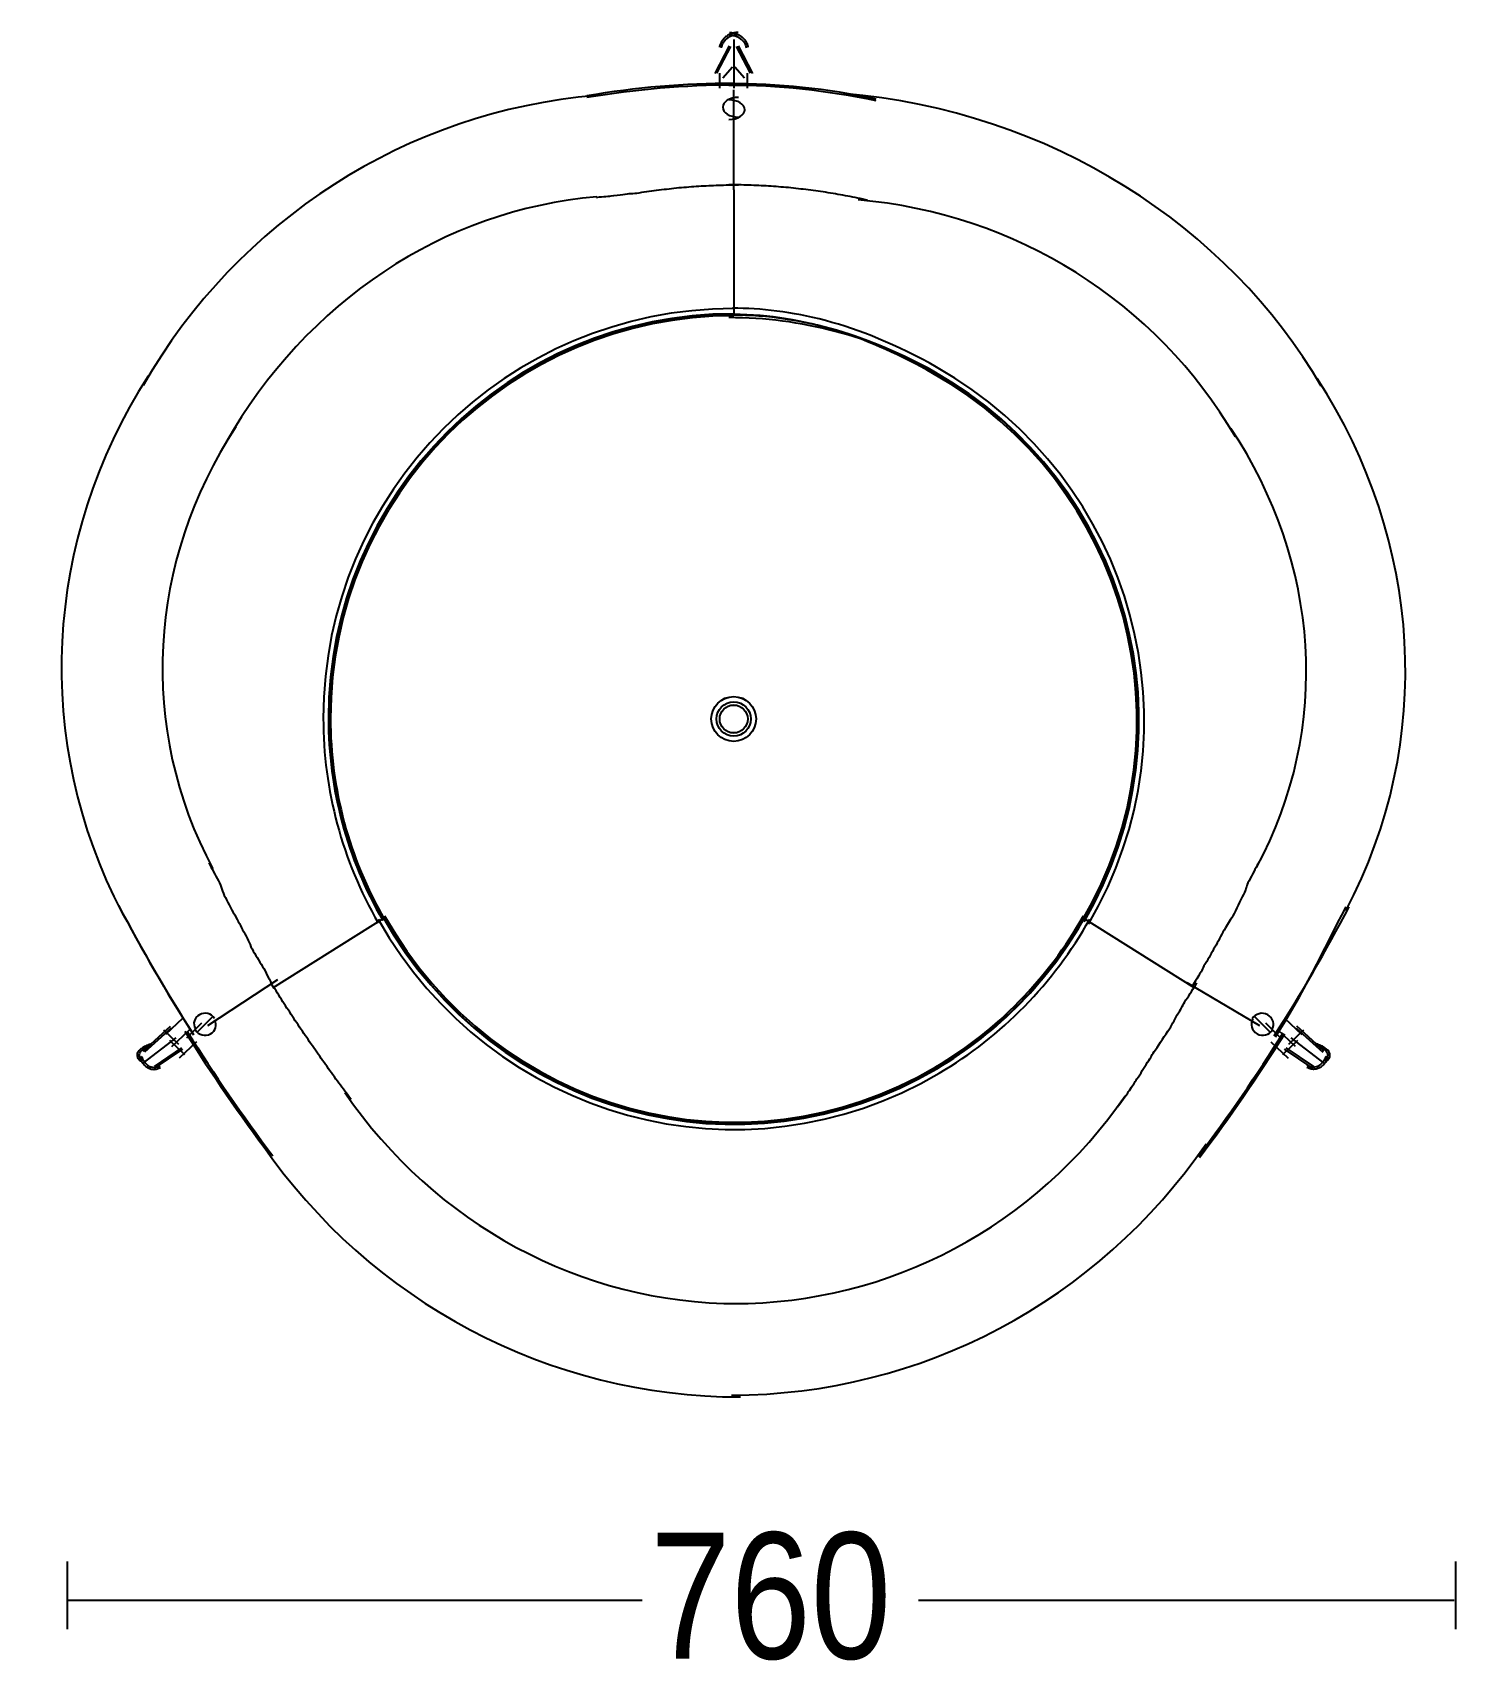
# Model space of a CAD drawing. Extents: x 56 to 129, y 48 to 232.
# Drawn here: x 67.5 to 128.3, y 162.1 to 231.7 of the extents above; entities that cross this region are included whole.
import ezdxf

# ---------------------------------------------------------------- set-up
doc = ezdxf.new("R2010")
doc.units = 0
doc.layers.add('LIVELLO_1', color=160, linetype='Continuous')
doc.styles.add('STD', font='txt')

# ---------------------------------------------------------------- blocks, each defined once
blk = doc.blocks.new('AI9-BLK1')
at = {"layer": 'LIVELLO_1', "color": 7}
for p, q in [((4.978, 91.398), (4.978, 89.987)), ((4.783, 91.136), (4.178, 89.949)), ((4.256, 89.972), (4.854, 91.104)), ((5.698, 89.972), (5.1, 91.104)), ((5.172, 91.136), (5.778, 89.949)), ((4.39, 89.319), (4.39, 89.96)), ((4.927, 90.22), (4.519, 89.749)), ((4.978, 89.987), (4.978, 89.32)), ((5.437, 89.749), (5.027, 90.22)), ((5.565, 89.319), (5.565, 89.96)), ((4.978, 88.719), (4.978, 89.248)), ((4.978, 88.195), (4.978, 88.719)), ((4.978, 84.982), (4.978, 88.195)), ((4.978, 84.982), (4.978, 79.696)), ((-14.714, 50.872), (-9.93, 53.878)), ((19.886, 53.878), (24.669, 50.872)), ((-17.494, 49.265), (-14.511, 51.234)), ((24.351, 51.098), (27.448, 49.265)), ((-18.57, 49.583), (-19.307, 48.884)), ((-17.304, 49.639), (-17.937, 48.993)), ((27.258, 49.639), (27.893, 48.993)), ((28.525, 49.583), (29.261, 48.884)), ((-20.264, 47.66), (-18.849, 48.735)), ((-20.263, 48.168), (-19.088, 49.239)), ((-19.067, 49.157), (-20.199, 48.124)), ((-19.388, 49.078), (-18.752, 48.465)), ((-19.037, 48.362), (-18.278, 49.073)), ((-18.393, 48.73), (-17.758, 49.376)), ((27.714, 49.376), (28.349, 48.73)), ((28.992, 48.362), (28.233, 49.073)), ((28.708, 48.465), (29.344, 49.078)), ((30.22, 47.66), (28.805, 48.735)), ((29.023, 49.157), (30.152, 48.124)), ((30.218, 48.168), (29.044, 49.239)), ((-18.625, 48.316), (-19.796, 47.505)), ((-19.789, 47.429), (-18.567, 48.258)), ((-19.136, 48.643), (-18.497, 48.023)), ((-17.982, 48.566), (-18.718, 47.865)), ((27.936, 48.566), (28.674, 47.865)), ((28.453, 48.023), (29.091, 48.643)), ((29.745, 47.429), (28.522, 48.258)), ((28.582, 48.316), (29.753, 47.505)), ((-23.517, 26.359), (-23.517, 23.459)), ((35.826, 26.359), (35.826, 23.459)), ((-23.51, 24.701), (1.065, 24.701)), ((12.875, 24.701), (35.775, 24.701))]:
    blk.add_line(p, q, dxfattribs=at)
for centre, radius in [((4.977, 62.364), 0.958), ((4.978, 62.364), 0.732), ((4.978, 62.364), 0.598)]:
    blk.add_circle(centre, radius, dxfattribs=at)
for points, knots in [([(5.162, 91.701), (5.107, 91.701), (5.05, 91.696), (4.996, 91.686), (4.94, 91.675), (4.886, 91.656), (4.836, 91.637), (4.786, 91.617), (4.738, 91.591), (4.693, 91.563), (4.65, 91.531), (4.609, 91.499), (4.572, 91.462), (4.536, 91.425), (4.505, 91.389), (4.477, 91.347), (4.447, 91.305), (4.426, 91.26), (4.407, 91.218), (4.39, 91.172), (4.376, 91.127), (4.368, 91.079)], [0, 0, 0, 0, 1, 1, 1, 2, 2, 2, 3, 3, 3, 4, 4, 4, 5, 5, 5, 6, 6, 6, 7, 7, 7, 7]), ([(5.162, 91.701), (5.107, 91.701), (5.05, 91.696), (4.996, 91.686), (4.94, 91.675), (4.886, 91.656), (4.836, 91.637), (4.786, 91.617), (4.738, 91.591), (4.693, 91.563), (4.65, 91.531), (4.609, 91.499), (4.572, 91.462), (4.536, 91.425), (4.505, 91.389), (4.477, 91.347), (4.447, 91.305), (4.426, 91.26), (4.407, 91.218), (4.39, 91.172), (4.376, 91.127), (4.368, 91.079)], [0, 0, 0, 0, 1, 1, 1, 2, 2, 2, 3, 3, 3, 4, 4, 4, 5, 5, 5, 6, 6, 6, 7, 7, 7, 7]), ([(5.176, 91.606), (5.122, 91.606), (5.072, 91.601), (5.02, 91.59), (4.97, 91.58), (4.919, 91.567), (4.873, 91.546), (4.826, 91.529), (4.782, 91.507), (4.741, 91.478), (4.698, 91.453), (4.661, 91.423), (4.627, 91.39), (4.594, 91.358), (4.566, 91.324), (4.541, 91.284), (4.515, 91.248), (4.494, 91.211), (4.477, 91.169), (4.46, 91.13), (4.448, 91.089), (4.438, 91.048)], [0, 0, 0, 0, 1, 1, 1, 2, 2, 2, 3, 3, 3, 4, 4, 4, 5, 5, 5, 6, 6, 6, 7, 7, 7, 7]), ([(5.176, 91.606), (5.122, 91.606), (5.072, 91.601), (5.02, 91.59), (4.97, 91.58), (4.919, 91.567), (4.873, 91.546), (4.826, 91.529), (4.782, 91.507), (4.741, 91.478), (4.698, 91.453), (4.661, 91.423), (4.627, 91.39), (4.594, 91.358), (4.566, 91.324), (4.541, 91.284), (4.515, 91.248), (4.494, 91.211), (4.477, 91.169), (4.46, 91.13), (4.448, 91.089), (4.438, 91.048)], [0, 0, 0, 0, 1, 1, 1, 2, 2, 2, 3, 3, 3, 4, 4, 4, 5, 5, 5, 6, 6, 6, 7, 7, 7, 7]), ([(4.779, 91.606), (4.83, 91.606), (4.883, 91.601), (4.936, 91.59), (4.986, 91.58), (5.036, 91.567), (5.084, 91.546), (5.13, 91.529), (5.176, 91.507), (5.216, 91.478), (5.256, 91.453), (5.293, 91.423), (5.325, 91.39), (5.359, 91.358), (5.39, 91.324), (5.417, 91.286), (5.44, 91.248), (5.462, 91.211), (5.481, 91.169), (5.498, 91.13), (5.508, 91.089), (5.516, 91.048)], [0, 0, 0, 0, 1, 1, 1, 2, 2, 2, 3, 3, 3, 4, 4, 4, 5, 5, 5, 6, 6, 6, 7, 7, 7, 7]), ([(4.779, 91.606), (4.83, 91.606), (4.883, 91.601), (4.936, 91.59), (4.986, 91.58), (5.036, 91.567), (5.084, 91.546), (5.13, 91.529), (5.176, 91.507), (5.216, 91.478), (5.256, 91.453), (5.293, 91.423), (5.325, 91.39), (5.359, 91.358), (5.39, 91.324), (5.417, 91.286), (5.44, 91.248), (5.462, 91.211), (5.481, 91.169), (5.498, 91.13), (5.508, 91.089), (5.516, 91.048)], [0, 0, 0, 0, 1, 1, 1, 2, 2, 2, 3, 3, 3, 4, 4, 4, 5, 5, 5, 6, 6, 6, 7, 7, 7, 7]), ([(4.794, 91.701), (4.851, 91.701), (4.906, 91.696), (4.963, 91.686), (5.016, 91.675), (5.068, 91.656), (5.119, 91.637), (5.17, 91.617), (5.216, 91.591), (5.261, 91.563), (5.304, 91.531), (5.347, 91.499), (5.382, 91.462), (5.418, 91.425), (5.453, 91.389), (5.479, 91.347), (5.506, 91.305), (5.528, 91.26), (5.548, 91.218), (5.564, 91.172), (5.58, 91.127), (5.588, 91.079)], [0, 0, 0, 0, 1, 1, 1, 2, 2, 2, 3, 3, 3, 4, 4, 4, 5, 5, 5, 6, 6, 6, 7, 7, 7, 7]), ([(4.794, 91.701), (4.851, 91.701), (4.906, 91.696), (4.963, 91.686), (5.016, 91.675), (5.068, 91.656), (5.119, 91.637), (5.17, 91.617), (5.216, 91.591), (5.261, 91.563), (5.304, 91.531), (5.347, 91.499), (5.382, 91.462), (5.418, 91.425), (5.453, 91.389), (5.479, 91.347), (5.506, 91.305), (5.528, 91.26), (5.548, 91.218), (5.564, 91.172), (5.58, 91.127), (5.588, 91.079)], [0, 0, 0, 0, 1, 1, 1, 2, 2, 2, 3, 3, 3, 4, 4, 4, 5, 5, 5, 6, 6, 6, 7, 7, 7, 7]), ([(5.181, 88.927), (4.809, 88.927), (4.507, 88.741), (4.507, 88.509), (4.507, 88.278), (4.809, 88.091), (5.181, 88.091)], [0, 0, 0, 0, 1, 1, 1, 2, 2, 2, 2]), ([(5.181, 88.927), (4.809, 88.927), (4.507, 88.741), (4.507, 88.509), (4.507, 88.278), (4.809, 88.091), (5.181, 88.091)], [0, 0, 0, 0, 1, 1, 1, 2, 2, 2, 2]), ([(4.775, 87.986), (5.147, 87.986), (5.447, 88.175), (5.447, 88.404), (5.447, 88.636), (5.147, 88.822), (4.775, 88.822)], [0, 0, 0, 0, 1, 1, 1, 2, 2, 2, 2]), ([(4.775, 87.986), (5.147, 87.986), (5.447, 88.175), (5.447, 88.404), (5.447, 88.636), (5.147, 88.822), (4.775, 88.822)], [0, 0, 0, 0, 1, 1, 1, 2, 2, 2, 2]), ([(-0.891, 84.657), (-0.749, 84.688), (-0.403, 84.695), (-0.261, 84.724), (-0.12, 84.753), (0.105, 84.757), (0.244, 84.784), (0.526, 84.837), (0.662, 84.811), (0.944, 84.856), (1.227, 84.902), (1.508, 84.94), (1.789, 84.976), (2.073, 85.012), (2.355, 85.043), (2.637, 85.072), (2.921, 85.096), (3.202, 85.119), (3.485, 85.138), (3.767, 85.156), (4.051, 85.17), (4.333, 85.179), (4.475, 85.183), (4.615, 85.186), (4.756, 85.189), (4.898, 85.191), (5.039, 85.191), (5.181, 85.191)], [0, 0, 0, 0, 1, 1, 1, 2, 2, 2, 3, 3, 3, 4, 4, 4, 5, 5, 5, 6, 6, 6, 7, 7, 7, 8, 8, 8, 9, 9, 9, 9]), ([(-0.891, 84.657), (-0.749, 84.688), (-0.403, 84.695), (-0.261, 84.724), (-0.12, 84.753), (0.105, 84.757), (0.244, 84.784), (0.526, 84.837), (0.662, 84.811), (0.944, 84.856), (1.227, 84.902), (1.508, 84.94), (1.789, 84.976), (2.073, 85.012), (2.355, 85.043), (2.637, 85.072), (2.921, 85.096), (3.202, 85.119), (3.485, 85.138), (3.767, 85.156), (4.051, 85.17), (4.333, 85.179), (4.475, 85.183), (4.615, 85.186), (4.756, 85.189), (4.898, 85.191), (5.039, 85.191), (5.181, 85.191)], [0, 0, 0, 0, 1, 1, 1, 2, 2, 2, 3, 3, 3, 4, 4, 4, 5, 5, 5, 6, 6, 6, 7, 7, 7, 8, 8, 8, 9, 9, 9, 9]), ([(10.703, 84.535), (10.562, 84.567), (10.42, 84.596), (10.28, 84.625), (10.138, 84.655), (9.998, 84.682), (9.856, 84.708), (9.575, 84.76), (9.295, 84.811), (9.011, 84.856), (8.729, 84.902), (8.447, 84.94), (8.165, 84.976), (7.882, 85.012), (7.601, 85.043), (7.317, 85.072), (7.035, 85.096), (6.752, 85.119), (6.469, 85.138), (6.188, 85.156), (5.905, 85.17), (5.622, 85.179), (5.481, 85.183), (5.339, 85.186), (5.197, 85.189), (5.057, 85.191), (4.917, 85.191), (4.775, 85.191)], [0, 0, 0, 0, 1, 1, 1, 2, 2, 2, 3, 3, 3, 4, 4, 4, 5, 5, 5, 6, 6, 6, 7, 7, 7, 8, 8, 8, 9, 9, 9, 9]), ([(10.703, 84.535), (10.562, 84.567), (10.42, 84.596), (10.28, 84.625), (10.138, 84.655), (9.998, 84.682), (9.856, 84.708), (9.575, 84.76), (9.295, 84.811), (9.011, 84.856), (8.729, 84.902), (8.447, 84.94), (8.165, 84.976), (7.882, 85.012), (7.601, 85.043), (7.317, 85.072), (7.035, 85.096), (6.752, 85.119), (6.469, 85.138), (6.188, 85.156), (5.905, 85.17), (5.622, 85.179), (5.481, 85.183), (5.339, 85.186), (5.197, 85.189), (5.057, 85.191), (4.917, 85.191), (4.775, 85.191)], [0, 0, 0, 0, 1, 1, 1, 2, 2, 2, 3, 3, 3, 4, 4, 4, 5, 5, 5, 6, 6, 6, 7, 7, 7, 8, 8, 8, 9, 9, 9, 9]), ([(4.978, 79.903), (-4.709, 79.903), (-12.563, 72.067), (-12.564, 62.401), (-12.564, 59.326), (-11.753, 56.308), (-10.213, 53.646)], [0, 0, 0, 0, 1, 1, 1, 2, 2, 2, 2]), ([(4.978, 79.903), (-4.709, 79.903), (-12.563, 72.067), (-12.564, 62.401), (-12.564, 59.326), (-11.753, 56.308), (-10.213, 53.646)], [0, 0, 0, 0, 1, 1, 1, 2, 2, 2, 2]), ([(4.978, 79.686), (-4.589, 79.686), (-12.346, 71.945), (-12.344, 62.398), (-12.344, 59.364), (-11.546, 56.382), (-10.025, 53.755)], [0, 0, 0, 0, 1, 1, 1, 2, 2, 2, 2]), ([(4.978, 79.686), (-4.589, 79.686), (-12.346, 71.945), (-12.344, 62.398), (-12.344, 59.364), (-11.546, 56.382), (-10.025, 53.755)], [0, 0, 0, 0, 1, 1, 1, 2, 2, 2, 2]), ([(4.978, 79.668), (-4.581, 79.668), (-12.328, 71.937), (-12.328, 62.398), (-12.328, 59.367), (-11.529, 56.389), (-10.011, 53.763)], [0, 0, 0, 0, 1, 1, 1, 2, 2, 2, 2]), ([(4.978, 79.668), (-4.581, 79.668), (-12.328, 71.937), (-12.328, 62.398), (-12.328, 59.367), (-11.529, 56.389), (-10.011, 53.763)], [0, 0, 0, 0, 1, 1, 1, 2, 2, 2, 2]), ([(4.978, 79.597), (-4.541, 79.597), (-12.256, 71.896), (-12.256, 62.398), (-12.256, 59.379), (-11.46, 56.413), (-9.947, 53.799)], [0, 0, 0, 0, 1, 1, 1, 2, 2, 2, 2]), ([(4.978, 79.597), (-4.541, 79.597), (-12.256, 71.896), (-12.256, 62.398), (-12.256, 59.379), (-11.46, 56.413), (-9.947, 53.799)], [0, 0, 0, 0, 1, 1, 1, 2, 2, 2, 2]), ([(19.952, 53.701), (24.792, 61.934), (21.919, 72.46), (13.537, 77.212), (10.873, 78.722), (7.849, 79.518), (4.773, 79.518)], [0, 0, 0, 0, 1, 1, 1, 2, 2, 2, 2]), ([(19.952, 53.701), (24.792, 61.934), (21.919, 72.46), (13.537, 77.212), (10.873, 78.722), (7.849, 79.518), (4.773, 79.518)], [0, 0, 0, 0, 1, 1, 1, 2, 2, 2, 2]), ([(19.938, 53.71), (24.773, 61.934), (21.904, 72.45), (13.528, 77.198), (10.866, 78.707), (7.979, 79.626), (4.904, 79.626)], [0, 0, 0, 0, 1, 1, 1, 2, 2, 2, 2]), ([(19.938, 53.71), (24.773, 61.934), (21.904, 72.45), (13.528, 77.198), (10.866, 78.707), (7.979, 79.626), (4.904, 79.626)], [0, 0, 0, 0, 1, 1, 1, 2, 2, 2, 2]), ([(20.14, 53.593), (25.042, 61.928), (22.134, 72.587), (13.646, 77.4), (10.209, 79.35), (7.344, 79.918), (4.926, 79.918)], [0, 0, 0, 0, 1, 1, 1, 2, 2, 2, 2]), ([(20.14, 53.593), (25.042, 61.928), (22.134, 72.587), (13.646, 77.4), (10.209, 79.35), (7.344, 79.918), (4.926, 79.918)], [0, 0, 0, 0, 1, 1, 1, 2, 2, 2, 2]), ([(19.875, 53.746), (24.691, 61.935), (21.833, 72.407), (13.492, 77.136), (10.842, 78.638), (8.033, 79.649), (4.971, 79.649)], [0, 0, 0, 0, 1, 1, 1, 2, 2, 2, 2]), ([(19.875, 53.746), (24.691, 61.935), (21.833, 72.407), (13.492, 77.136), (10.842, 78.638), (8.033, 79.649), (4.971, 79.649)], [0, 0, 0, 0, 1, 1, 1, 2, 2, 2, 2]), ([(5.935, 62.364), (5.935, 62.892), (5.506, 63.321), (4.978, 63.321), (4.448, 63.321), (4.019, 62.892), (4.019, 62.364), (4.019, 61.833), (4.448, 61.406), (4.978, 61.406), (5.506, 61.406), (5.935, 61.833), (5.935, 62.364)], [0, 0, 0, 0, 1, 1, 1, 2, 2, 2, 3, 3, 3, 4, 4, 4, 4]), ([(5.71, 62.364), (5.71, 62.767), (5.382, 63.096), (4.978, 63.096), (4.573, 63.096), (4.245, 62.767), (4.245, 62.364), (4.245, 61.96), (4.573, 61.63), (4.978, 61.63), (5.382, 61.63), (5.71, 61.96), (5.71, 62.364)], [0, 0, 0, 0, 1, 1, 1, 2, 2, 2, 3, 3, 3, 4, 4, 4, 4]), ([(5.576, 62.364), (5.576, 62.692), (5.307, 62.961), (4.978, 62.961), (4.647, 62.961), (4.38, 62.692), (4.38, 62.364), (4.38, 62.031), (4.647, 61.764), (4.978, 61.764), (5.307, 61.764), (5.576, 62.031), (5.576, 62.364)], [0, 0, 0, 0, 1, 1, 1, 2, 2, 2, 3, 3, 3, 4, 4, 4, 4]), ([(-17.453, 56.21), (-17.386, 56.082), (-17.318, 55.956), (-17.253, 55.831), (-17.184, 55.702), (-17.116, 55.577), (-17.048, 55.451), (-16.912, 55.2), (-16.889, 54.979), (-16.749, 54.729), (-16.61, 54.478), (-16.441, 54.137), (-16.296, 53.89), (-16.153, 53.642), (-16.062, 53.422), (-15.913, 53.176), (-15.768, 52.929), (-15.705, 52.69), (-15.555, 52.445), (-15.405, 52.2), (-15.255, 51.941), (-15.102, 51.697), (-15.026, 51.575), (-14.981, 51.425), (-14.904, 51.305), (-14.827, 51.183), (-14.769, 51.002), (-14.691, 50.881)], [0, 0, 0, 0, 1, 1, 1, 2, 2, 2, 3, 3, 3, 4, 4, 4, 5, 5, 5, 6, 6, 6, 7, 7, 7, 8, 8, 8, 9, 9, 9, 9]), ([(-17.453, 56.21), (-17.386, 56.082), (-17.318, 55.956), (-17.253, 55.831), (-17.184, 55.702), (-17.116, 55.577), (-17.048, 55.451), (-16.912, 55.2), (-16.889, 54.979), (-16.749, 54.729), (-16.61, 54.478), (-16.441, 54.137), (-16.296, 53.89), (-16.153, 53.642), (-16.062, 53.422), (-15.913, 53.176), (-15.768, 52.929), (-15.705, 52.69), (-15.555, 52.445), (-15.405, 52.2), (-15.255, 51.941), (-15.102, 51.697), (-15.026, 51.575), (-14.981, 51.425), (-14.904, 51.305), (-14.827, 51.183), (-14.769, 51.002), (-14.691, 50.881)], [0, 0, 0, 0, 1, 1, 1, 2, 2, 2, 3, 3, 3, 4, 4, 4, 5, 5, 5, 6, 6, 6, 7, 7, 7, 8, 8, 8, 9, 9, 9, 9]), ([(27.408, 56.207), (27.341, 56.082), (27.275, 55.956), (27.208, 55.831), (27.139, 55.705), (27.071, 55.579), (27.003, 55.454), (26.866, 55.203), (26.902, 55.109), (26.761, 54.86), (26.622, 54.611), (26.456, 54.205), (26.313, 53.957), (26.169, 53.71), (26.086, 53.59), (25.939, 53.345), (25.792, 53.099), (25.692, 52.855), (25.542, 52.61), (25.393, 52.366), (25.291, 52.157), (25.138, 51.914), (25.062, 51.792), (24.967, 51.575), (24.891, 51.454), (24.811, 51.333), (24.632, 51.025), (24.554, 50.904)], [0, 0, 0, 0, 1, 1, 1, 2, 2, 2, 3, 3, 3, 4, 4, 4, 5, 5, 5, 6, 6, 6, 7, 7, 7, 8, 8, 8, 9, 9, 9, 9]), ([(27.408, 56.207), (27.341, 56.082), (27.275, 55.956), (27.208, 55.831), (27.139, 55.705), (27.071, 55.579), (27.003, 55.454), (26.866, 55.203), (26.902, 55.109), (26.761, 54.86), (26.622, 54.611), (26.456, 54.205), (26.313, 53.957), (26.169, 53.71), (26.086, 53.59), (25.939, 53.345), (25.792, 53.099), (25.692, 52.855), (25.542, 52.61), (25.393, 52.366), (25.291, 52.157), (25.138, 51.914), (25.062, 51.792), (24.967, 51.575), (24.891, 51.454), (24.811, 51.333), (24.632, 51.025), (24.554, 50.904)], [0, 0, 0, 0, 1, 1, 1, 2, 2, 2, 3, 3, 3, 4, 4, 4, 5, 5, 5, 6, 6, 6, 7, 7, 7, 8, 8, 8, 9, 9, 9, 9]), ([(-10.213, 53.802), (-5.366, 45.212), (5.37, 42.27), (13.766, 47.227), (16.435, 48.803), (18.651, 51.071), (20.193, 53.802)], [0, 0, 0, 0, 1, 1, 1, 2, 2, 2, 2]), ([(-10.213, 53.802), (-5.366, 45.212), (5.37, 42.27), (13.766, 47.227), (16.435, 48.803), (18.651, 51.071), (20.193, 53.802)], [0, 0, 0, 0, 1, 1, 1, 2, 2, 2, 2]), ([(-10.023, 53.911), (-5.236, 45.426), (5.367, 42.519), (13.659, 47.416), (16.294, 48.974), (18.482, 51.214), (20.004, 53.911)], [0, 0, 0, 0, 1, 1, 1, 2, 2, 2, 2]), ([(-10.023, 53.911), (-5.236, 45.426), (5.367, 42.519), (13.659, 47.416), (16.294, 48.974), (18.482, 51.214), (20.004, 53.911)], [0, 0, 0, 0, 1, 1, 1, 2, 2, 2, 2]), ([(-10.01, 53.919), (-5.227, 45.441), (5.365, 42.538), (13.651, 47.432), (16.283, 48.988), (18.47, 51.225), (19.99, 53.919)], [0, 0, 0, 0, 1, 1, 1, 2, 2, 2, 2]), ([(-10.01, 53.919), (-5.227, 45.441), (5.365, 42.538), (13.651, 47.432), (16.283, 48.988), (18.47, 51.225), (19.99, 53.919)], [0, 0, 0, 0, 1, 1, 1, 2, 2, 2, 2]), ([(-9.945, 53.954), (-5.184, 45.513), (5.364, 42.62), (13.614, 47.494), (16.236, 49.042), (18.412, 51.272), (19.927, 53.954)], [0, 0, 0, 0, 1, 1, 1, 2, 2, 2, 2]), ([(-9.945, 53.954), (-5.184, 45.513), (5.364, 42.62), (13.614, 47.494), (16.236, 49.042), (18.412, 51.272), (19.927, 53.954)], [0, 0, 0, 0, 1, 1, 1, 2, 2, 2, 2]), ([(-11.374, 46.105), (-11.462, 46.22), (-11.55, 46.337), (-11.636, 46.452), (-11.723, 46.569), (-11.808, 46.686), (-11.895, 46.802), (-12.065, 47.036), (-12.236, 47.269), (-12.403, 47.505), (-12.572, 47.74), (-12.739, 47.976), (-12.903, 48.214), (-13.069, 48.45), (-13.233, 48.689), (-13.395, 48.929), (-13.559, 49.168), (-13.719, 49.408), (-13.878, 49.647), (-14.036, 49.889), (-14.194, 50.129), (-14.351, 50.372), (-14.429, 50.494), (-14.506, 50.616), (-14.583, 50.739), (-14.66, 50.859), (-14.738, 50.981), (-14.814, 51.104)], [0, 0, 0, 0, 1, 1, 1, 2, 2, 2, 3, 3, 3, 4, 4, 4, 5, 5, 5, 6, 6, 6, 7, 7, 7, 8, 8, 8, 9, 9, 9, 9]), ([(-11.374, 46.105), (-11.462, 46.22), (-11.55, 46.337), (-11.636, 46.452), (-11.723, 46.569), (-11.808, 46.686), (-11.895, 46.802), (-12.065, 47.036), (-12.236, 47.269), (-12.403, 47.505), (-12.572, 47.74), (-12.739, 47.976), (-12.903, 48.214), (-13.069, 48.45), (-13.233, 48.689), (-13.395, 48.929), (-13.559, 49.168), (-13.719, 49.408), (-13.878, 49.647), (-14.036, 49.889), (-14.194, 50.129), (-14.351, 50.372), (-14.429, 50.494), (-14.506, 50.616), (-14.583, 50.739), (-14.66, 50.859), (-14.738, 50.981), (-14.814, 51.104)], [0, 0, 0, 0, 1, 1, 1, 2, 2, 2, 3, 3, 3, 4, 4, 4, 5, 5, 5, 6, 6, 6, 7, 7, 7, 8, 8, 8, 9, 9, 9, 9]), ([(21.381, 45.783), (21.468, 45.9), (21.772, 46.323), (21.859, 46.438), (21.945, 46.555), (22.129, 46.865), (22.215, 46.981), (22.386, 47.214), (22.499, 47.458), (22.667, 47.691), (22.836, 47.926), (22.838, 47.994), (23.005, 48.23), (23.17, 48.468), (23.437, 48.878), (23.6, 49.115), (23.761, 49.353), (23.833, 49.568), (23.993, 49.807), (24.151, 50.048), (24.153, 50.115), (24.308, 50.357), (24.386, 50.478), (24.466, 50.599), (24.543, 50.719), (24.619, 50.842), (24.696, 50.963), (24.773, 51.085)], [0, 0, 0, 0, 1, 1, 1, 2, 2, 2, 3, 3, 3, 4, 4, 4, 5, 5, 5, 6, 6, 6, 7, 7, 7, 8, 8, 8, 9, 9, 9, 9]), ([(21.381, 45.783), (21.468, 45.9), (21.772, 46.323), (21.859, 46.438), (21.945, 46.555), (22.129, 46.865), (22.215, 46.981), (22.386, 47.214), (22.499, 47.458), (22.667, 47.691), (22.836, 47.926), (22.838, 47.994), (23.005, 48.23), (23.17, 48.468), (23.437, 48.878), (23.6, 49.115), (23.761, 49.353), (23.833, 49.568), (23.993, 49.807), (24.151, 50.048), (24.153, 50.115), (24.308, 50.357), (24.386, 50.478), (24.466, 50.599), (24.543, 50.719), (24.619, 50.842), (24.696, 50.963), (24.773, 51.085)], [0, 0, 0, 0, 1, 1, 1, 2, 2, 2, 3, 3, 3, 4, 4, 4, 5, 5, 5, 6, 6, 6, 7, 7, 7, 8, 8, 8, 9, 9, 9, 9]), ([(-17.212, 49.57), (-17.341, 49.778), (-17.631, 49.848), (-17.855, 49.727), (-18.079, 49.608), (-18.159, 49.34), (-18.028, 49.132)], [0, 0, 0, 0, 1, 1, 1, 2, 2, 2, 2]), ([(-17.212, 49.57), (-17.341, 49.778), (-17.631, 49.848), (-17.855, 49.727), (-18.079, 49.608), (-18.159, 49.34), (-18.028, 49.132)], [0, 0, 0, 0, 1, 1, 1, 2, 2, 2, 2]), ([(-18.029, 49.062), (-17.9, 48.856), (-17.611, 48.784), (-17.386, 48.904), (-17.16, 49.023), (-17.083, 49.292), (-17.213, 49.499)], [0, 0, 0, 0, 1, 1, 1, 2, 2, 2, 2]), ([(-18.029, 49.062), (-17.9, 48.856), (-17.611, 48.784), (-17.386, 48.904), (-17.16, 49.023), (-17.083, 49.292), (-17.213, 49.499)], [0, 0, 0, 0, 1, 1, 1, 2, 2, 2, 2]), ([(27.168, 49.55), (27.037, 49.324), (27.116, 49.036), (27.348, 48.907), (27.579, 48.779), (27.873, 48.856), (28.008, 49.078)], [0, 0, 0, 0, 1, 1, 1, 2, 2, 2, 2]), ([(27.168, 49.55), (27.037, 49.324), (27.116, 49.036), (27.348, 48.907), (27.579, 48.779), (27.873, 48.856), (28.008, 49.078)], [0, 0, 0, 0, 1, 1, 1, 2, 2, 2, 2]), ([(27.982, 49.081), (28.114, 49.306), (28.036, 49.594), (27.803, 49.722), (27.572, 49.852), (27.277, 49.776), (27.143, 49.552)], [0, 0, 0, 0, 1, 1, 1, 2, 2, 2, 2]), ([(27.982, 49.081), (28.114, 49.306), (28.036, 49.594), (27.803, 49.722), (27.572, 49.852), (27.277, 49.776), (27.143, 49.552)], [0, 0, 0, 0, 1, 1, 1, 2, 2, 2, 2]), ([(-20.334, 47.719), (-20.383, 47.754), (-20.423, 47.793), (-20.45, 47.831), (-20.481, 47.87), (-20.495, 47.91), (-20.506, 47.952), (-20.514, 47.993), (-20.51, 48.032), (-20.499, 48.074), (-20.484, 48.112), (-20.461, 48.153), (-20.429, 48.191), (-20.4, 48.227), (-20.359, 48.266), (-20.311, 48.301), (-20.263, 48.333), (-20.206, 48.367), (-20.139, 48.397), (-20.078, 48.428), (-20.007, 48.456), (-19.935, 48.48)], [0, 0, 0, 0, 1, 1, 1, 2, 2, 2, 3, 3, 3, 4, 4, 4, 5, 5, 5, 6, 6, 6, 7, 7, 7, 7]), ([(-20.334, 47.719), (-20.383, 47.754), (-20.423, 47.793), (-20.45, 47.831), (-20.481, 47.87), (-20.495, 47.91), (-20.506, 47.952), (-20.514, 47.993), (-20.51, 48.032), (-20.499, 48.074), (-20.484, 48.112), (-20.461, 48.153), (-20.429, 48.191), (-20.4, 48.227), (-20.359, 48.266), (-20.311, 48.301), (-20.263, 48.333), (-20.206, 48.367), (-20.139, 48.397), (-20.078, 48.428), (-20.007, 48.456), (-19.935, 48.48)], [0, 0, 0, 0, 1, 1, 1, 2, 2, 2, 3, 3, 3, 4, 4, 4, 5, 5, 5, 6, 6, 6, 7, 7, 7, 7]), ([(-20.251, 47.763), (-20.299, 47.794), (-20.335, 47.828), (-20.36, 47.862), (-20.391, 47.899), (-20.408, 47.933), (-20.416, 47.97), (-20.42, 48.006), (-20.42, 48.042), (-20.408, 48.078), (-20.395, 48.111), (-20.368, 48.147), (-20.339, 48.18), (-20.311, 48.213), (-20.274, 48.245), (-20.226, 48.275), (-20.182, 48.306), (-20.127, 48.333), (-20.067, 48.362), (-20.007, 48.388), (-19.943, 48.412), (-19.871, 48.435)], [0, 0, 0, 0, 1, 1, 1, 2, 2, 2, 3, 3, 3, 4, 4, 4, 5, 5, 5, 6, 6, 6, 7, 7, 7, 7]), ([(-20.251, 47.763), (-20.299, 47.794), (-20.335, 47.828), (-20.36, 47.862), (-20.391, 47.899), (-20.408, 47.933), (-20.416, 47.97), (-20.42, 48.006), (-20.42, 48.042), (-20.408, 48.078), (-20.395, 48.111), (-20.368, 48.147), (-20.339, 48.18), (-20.311, 48.213), (-20.274, 48.245), (-20.226, 48.275), (-20.182, 48.306), (-20.127, 48.333), (-20.067, 48.362), (-20.007, 48.388), (-19.943, 48.412), (-19.871, 48.435)], [0, 0, 0, 0, 1, 1, 1, 2, 2, 2, 3, 3, 3, 4, 4, 4, 5, 5, 5, 6, 6, 6, 7, 7, 7, 7]), ([(30.201, 47.763), (30.249, 47.794), (30.287, 47.83), (30.318, 47.862), (30.343, 47.9), (30.362, 47.934), (30.369, 47.971), (30.378, 48.008), (30.374, 48.042), (30.362, 48.078), (30.347, 48.112), (30.326, 48.149), (30.296, 48.181), (30.263, 48.215), (30.224, 48.246), (30.176, 48.278), (30.134, 48.308), (30.079, 48.335), (30.02, 48.365), (29.963, 48.39), (29.893, 48.415), (29.821, 48.437)], [0, 0, 0, 0, 1, 1, 1, 2, 2, 2, 3, 3, 3, 4, 4, 4, 5, 5, 5, 6, 6, 6, 7, 7, 7, 7]), ([(30.201, 47.763), (30.249, 47.794), (30.287, 47.83), (30.318, 47.862), (30.343, 47.9), (30.362, 47.934), (30.369, 47.971), (30.378, 48.008), (30.374, 48.042), (30.362, 48.078), (30.347, 48.112), (30.326, 48.149), (30.296, 48.181), (30.263, 48.215), (30.224, 48.246), (30.176, 48.278), (30.134, 48.308), (30.079, 48.335), (30.02, 48.365), (29.963, 48.39), (29.893, 48.415), (29.821, 48.437)], [0, 0, 0, 0, 1, 1, 1, 2, 2, 2, 3, 3, 3, 4, 4, 4, 5, 5, 5, 6, 6, 6, 7, 7, 7, 7]), ([(30.285, 47.713), (30.338, 47.748), (30.374, 47.788), (30.404, 47.826), (30.434, 47.865), (30.453, 47.906), (30.462, 47.948), (30.468, 47.989), (30.464, 48.028), (30.453, 48.072), (30.442, 48.11), (30.42, 48.15), (30.385, 48.189), (30.351, 48.226), (30.312, 48.264), (30.263, 48.3), (30.216, 48.333), (30.159, 48.367), (30.094, 48.397), (30.03, 48.428), (29.958, 48.457), (29.885, 48.481)], [0, 0, 0, 0, 1, 1, 1, 2, 2, 2, 3, 3, 3, 4, 4, 4, 5, 5, 5, 6, 6, 6, 7, 7, 7, 7]), ([(30.285, 47.713), (30.338, 47.748), (30.374, 47.788), (30.404, 47.826), (30.434, 47.865), (30.453, 47.906), (30.462, 47.948), (30.468, 47.989), (30.464, 48.028), (30.453, 48.072), (30.442, 48.11), (30.42, 48.15), (30.385, 48.189), (30.351, 48.226), (30.312, 48.264), (30.263, 48.3), (30.216, 48.333), (30.159, 48.367), (30.094, 48.397), (30.03, 48.428), (29.958, 48.457), (29.885, 48.481)], [0, 0, 0, 0, 1, 1, 1, 2, 2, 2, 3, 3, 3, 4, 4, 4, 5, 5, 5, 6, 6, 6, 7, 7, 7, 7]), ([(-20.424, 47.915), (-20.397, 47.85), (-20.367, 47.791), (-20.334, 47.734), (-20.302, 47.677), (-20.263, 47.629), (-20.222, 47.586), (-20.182, 47.543), (-20.139, 47.505), (-20.093, 47.477), (-20.049, 47.45), (-20.002, 47.428), (-19.954, 47.413), (-19.905, 47.398), (-19.859, 47.39), (-19.811, 47.39), (-19.762, 47.39), (-19.713, 47.398), (-19.666, 47.409), (-19.619, 47.426), (-19.573, 47.444), (-19.526, 47.473)], [0, 0, 0, 0, 1, 1, 1, 2, 2, 2, 3, 3, 3, 4, 4, 4, 5, 5, 5, 6, 6, 6, 7, 7, 7, 7]), ([(-20.424, 47.915), (-20.397, 47.85), (-20.367, 47.791), (-20.334, 47.734), (-20.302, 47.677), (-20.263, 47.629), (-20.222, 47.586), (-20.182, 47.543), (-20.139, 47.505), (-20.093, 47.477), (-20.049, 47.45), (-20.002, 47.428), (-19.954, 47.413), (-19.905, 47.398), (-19.859, 47.39), (-19.811, 47.39), (-19.762, 47.39), (-19.713, 47.398), (-19.666, 47.409), (-19.619, 47.426), (-19.573, 47.444), (-19.526, 47.473)], [0, 0, 0, 0, 1, 1, 1, 2, 2, 2, 3, 3, 3, 4, 4, 4, 5, 5, 5, 6, 6, 6, 7, 7, 7, 7]), ([(-20.343, 47.96), (-20.321, 47.899), (-20.294, 47.843), (-20.263, 47.788), (-20.233, 47.736), (-20.199, 47.69), (-20.16, 47.651), (-20.125, 47.613), (-20.087, 47.577), (-20.045, 47.551), (-20.004, 47.526), (-19.961, 47.505), (-19.92, 47.492), (-19.875, 47.478), (-19.835, 47.473), (-19.789, 47.473), (-19.745, 47.475), (-19.703, 47.484), (-19.658, 47.496), (-19.616, 47.508), (-19.576, 47.526), (-19.534, 47.549)], [0, 0, 0, 0, 1, 1, 1, 2, 2, 2, 3, 3, 3, 4, 4, 4, 5, 5, 5, 6, 6, 6, 7, 7, 7, 7]), ([(-20.343, 47.96), (-20.321, 47.899), (-20.294, 47.843), (-20.263, 47.788), (-20.233, 47.736), (-20.199, 47.69), (-20.16, 47.651), (-20.125, 47.613), (-20.087, 47.577), (-20.045, 47.551), (-20.004, 47.526), (-19.961, 47.505), (-19.92, 47.492), (-19.875, 47.478), (-19.835, 47.473), (-19.789, 47.473), (-19.745, 47.475), (-19.703, 47.484), (-19.658, 47.496), (-19.616, 47.508), (-19.576, 47.526), (-19.534, 47.549)], [0, 0, 0, 0, 1, 1, 1, 2, 2, 2, 3, 3, 3, 4, 4, 4, 5, 5, 5, 6, 6, 6, 7, 7, 7, 7]), ([(30.382, 47.908), (30.357, 47.845), (30.328, 47.786), (30.293, 47.729), (30.258, 47.674), (30.221, 47.626), (30.181, 47.583), (30.139, 47.542), (30.096, 47.504), (30.05, 47.475), (30.004, 47.45), (29.958, 47.427), (29.909, 47.412), (29.861, 47.398), (29.812, 47.39), (29.761, 47.39), (29.713, 47.39), (29.665, 47.398), (29.616, 47.409), (29.567, 47.424), (29.522, 47.444), (29.477, 47.472)], [0, 0, 0, 0, 1, 1, 1, 2, 2, 2, 3, 3, 3, 4, 4, 4, 5, 5, 5, 6, 6, 6, 7, 7, 7, 7]), ([(30.382, 47.908), (30.357, 47.845), (30.328, 47.786), (30.293, 47.729), (30.258, 47.674), (30.221, 47.626), (30.181, 47.583), (30.139, 47.542), (30.096, 47.504), (30.05, 47.475), (30.004, 47.45), (29.958, 47.427), (29.909, 47.412), (29.861, 47.398), (29.812, 47.39), (29.761, 47.39), (29.713, 47.39), (29.665, 47.398), (29.616, 47.409), (29.567, 47.424), (29.522, 47.444), (29.477, 47.472)], [0, 0, 0, 0, 1, 1, 1, 2, 2, 2, 3, 3, 3, 4, 4, 4, 5, 5, 5, 6, 6, 6, 7, 7, 7, 7]), ([(30.297, 47.96), (30.275, 47.899), (30.249, 47.843), (30.217, 47.788), (30.188, 47.736), (30.152, 47.69), (30.115, 47.651), (30.079, 47.613), (30.039, 47.577), (29.998, 47.551), (29.958, 47.526), (29.916, 47.505), (29.871, 47.492), (29.828, 47.478), (29.783, 47.473), (29.74, 47.473), (29.698, 47.475), (29.652, 47.484), (29.611, 47.496), (29.567, 47.508), (29.526, 47.526), (29.484, 47.549)], [0, 0, 0, 0, 1, 1, 1, 2, 2, 2, 3, 3, 3, 4, 4, 4, 5, 5, 5, 6, 6, 6, 7, 7, 7, 7]), ([(30.297, 47.96), (30.275, 47.899), (30.249, 47.843), (30.217, 47.788), (30.188, 47.736), (30.152, 47.69), (30.115, 47.651), (30.079, 47.613), (30.039, 47.577), (29.998, 47.551), (29.958, 47.526), (29.916, 47.505), (29.871, 47.492), (29.828, 47.478), (29.783, 47.473), (29.74, 47.473), (29.698, 47.475), (29.652, 47.484), (29.611, 47.496), (29.567, 47.508), (29.526, 47.526), (29.484, 47.549)], [0, 0, 0, 0, 1, 1, 1, 2, 2, 2, 3, 3, 3, 4, 4, 4, 5, 5, 5, 6, 6, 6, 7, 7, 7, 7])]:
    blk.add_open_spline(points, degree=3, knots=knots, dxfattribs=at)
for points in [[(4.978, 89.529), (2.881, 89.529), (0.784, 89.351), (-1.305, 88.995)], [(4.978, 89.529), (2.881, 89.529), (0.784, 89.351), (-1.305, 88.995)], [(4.978, 89.455), (2.883, 89.455), (0.788, 89.276), (-1.299, 88.921)], [(4.978, 89.455), (2.883, 89.455), (0.788, 89.276), (-1.299, 88.921)], [(11.067, 88.856), (8.974, 89.3), (6.875, 89.518), (4.773, 89.518)], [(11.067, 88.856), (8.974, 89.3), (6.875, 89.518), (4.773, 89.518)], [(11.061, 88.784), (8.969, 89.223), (6.872, 89.445), (4.773, 89.445)], [(11.061, 88.784), (8.969, 89.223), (6.872, 89.445), (4.773, 89.445)], [(30.093, 76.587), (26.119, 83.413), (18.521, 88.359), (9.667, 89.098)], [(30.093, 76.587), (26.119, 83.413), (18.521, 88.359), (9.667, 89.098)], [(-0.914, 89.014), (-8.988, 88.328), (-16.217, 83.696), (-20.267, 76.612)], [(-0.914, 89.014), (-8.988, 88.328), (-16.217, 83.696), (-20.267, 76.612)], [(-0.872, 84.68), (-7.44, 84.12), (-13.28, 80.214), (-16.73, 74.167)], [(-0.872, 84.68), (-7.44, 84.12), (-13.28, 80.214), (-16.73, 74.167)], [(26.421, 74.417), (23.045, 80.203), (17.021, 83.987), (10.294, 84.547)], [(26.421, 74.417), (23.045, 80.203), (17.021, 83.987), (10.294, 84.547)], [(-20.054, 77.02), (-24.535, 70.037), (-24.99, 61.391), (-21.174, 54.092)], [(-20.054, 77.02), (-24.535, 70.037), (-24.99, 61.391), (-21.174, 54.092)], [(31.141, 54.167), (34.971, 61.43), (34.419, 69.962), (29.92, 76.913)], [(31.141, 54.167), (34.971, 61.43), (34.419, 69.962), (29.92, 76.913)], [(-16.3, 74.851), (-20.072, 69.098), (-20.495, 61.969), (-17.285, 55.956)], [(-16.3, 74.851), (-20.072, 69.098), (-20.495, 61.969), (-17.285, 55.956)], [(27.323, 56.02), (30.56, 62.021), (30.032, 69.042), (26.23, 74.783)], [(27.323, 56.02), (30.56, 62.021), (30.032, 69.042), (26.23, 74.783)], [(-21.324, 54.41), (-20.34, 52.528), (-19.27, 50.68), (-18.115, 48.878)], [(-21.324, 54.41), (-20.34, 52.528), (-19.27, 50.68), (-18.115, 48.878)], [(-21.311, 54.395), (-20.328, 52.513), (-19.258, 50.669), (-18.104, 48.867)], [(-21.311, 54.395), (-20.328, 52.513), (-19.258, 50.669), (-18.104, 48.867)], [(28.078, 48.821), (29.231, 50.619), (30.3, 52.458), (31.281, 54.338)], [(28.078, 48.821), (29.231, 50.619), (30.3, 52.458), (31.281, 54.338)], [(28.141, 48.783), (29.297, 50.582), (30.173, 52.458), (31.156, 54.339)], [(28.141, 48.783), (29.297, 50.582), (30.173, 52.458), (31.156, 54.339)], [(-18.486, 49.023), (-17.354, 47.215), (-16.139, 45.449), (-14.845, 43.736)], [(-18.486, 49.023), (-17.354, 47.215), (-16.139, 45.449), (-14.845, 43.736)], [(-18.361, 48.984), (-17.228, 47.174), (-16.013, 45.409), (-14.718, 43.691)], [(-18.361, 48.984), (-17.228, 47.174), (-16.013, 45.409), (-14.718, 43.691)], [(24.83, 43.672), (26.121, 45.383), (27.334, 47.146), (28.466, 48.952)], [(24.83, 43.672), (26.121, 45.383), (27.334, 47.146), (28.466, 48.952)], [(24.891, 43.629), (26.183, 45.343), (27.396, 47.107), (28.529, 48.914)], [(24.891, 43.629), (26.183, 45.343), (27.396, 47.107), (28.529, 48.914)], [(-11.64, 46.4), (-7.794, 40.785), (-1.559, 37.374), (5.181, 37.376)], [(-11.64, 46.4), (-7.794, 40.785), (-1.559, 37.374), (5.181, 37.376)], [(4.978, 37.376), (11.649, 37.376), (17.899, 40.695), (21.707, 46.261)], [(4.978, 37.376), (11.649, 37.376), (17.899, 40.695), (21.707, 46.261)], [(-15.195, 44.211), (-10.538, 37.43), (-2.896, 33.385), (5.263, 33.387)], [(-15.195, 44.211), (-10.538, 37.43), (-2.896, 33.385), (5.263, 33.387)], [(4.882, 33.468), (12.972, 33.467), (20.551, 37.48), (25.171, 44.211)], [(4.882, 33.468), (12.972, 33.467), (20.551, 37.48), (25.171, 44.211)]]:
    blk.add_open_spline(points, degree=3, dxfattribs=at)
at = {"layer": 'LIVELLO_1', "color": 7, "insert": (1.41, 27.593), "char_height": 5.38936, "attachment_point": 1, "style": 'STD'}
blk.add_mtext('\\fArial Narrow|b0|i0;\\H5.3894;\\C7;760', dxfattribs=at)

msp = doc.modelspace()

# ---------------------------------------------------------------- block references
at = {"layer": 'LIVELLO_1', "color": 7}
msp.add_blockref('AI9-BLK1', (92.489273, 139.965789), dxfattribs=at)

doc.saveas('drawing.dxf')
